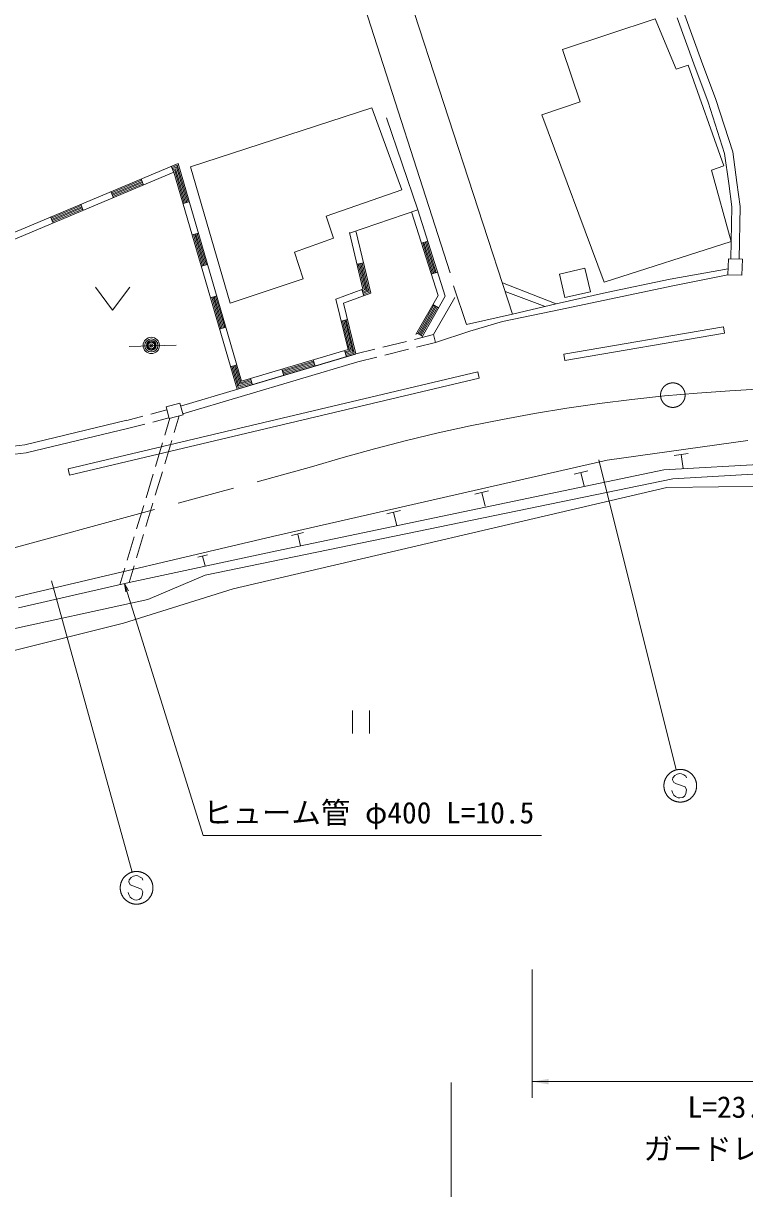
# Model space of a CAD drawing. Units: millimetres, scale not verified. Extents: x 40000 to 680000, y 20000 to 380000.
# Drawn here: x 222317 to 266422, y 266833 to 338134 of the extents above; entities that cross this region are included whole.
import ezdxf
from ezdxf.enums import TextEntityAlignment as Align

# ---------------------------------------------------------------- set-up
doc = ezdxf.new("R2010")
doc.units = ezdxf.units.MM
doc.header["$LTSCALE"] = 1000
doc.header["$PDMODE"] = 32
doc.header["$PDSIZE"] = 500
doc.linetypes.add('CHAIN', pattern=[18.5, 12, -1.5, 3.5, -1.5])
for name, color, linetype, lineweight in [('M-BMK', 2, 'CHAIN', 13), ('M-STR-HTXT', 7, 'Continuous', 13), ('M-STR-STRC', 7, 'Continuous', 13), ('M-WORK', 1, 'Continuous', 13)]:
    doc.layers.add(name, color=color, linetype=linetype, lineweight=lineweight)
doc.styles.add('ＭＳ ゴシック', font='')
doc.styles.get('ＭＳ ゴシック').set_extended_font_data('MS Gothic')

# ---------------------------------------------------------------- blocks, each defined once
blk = doc.blocks.new('open_arrow')
at = {"color": 0, "linetype": 'Continuous', "lineweight": -2}
blk.add_lwpolyline([(7.5, 1.25), (0, 0), (7.5, -1.25)], dxfattribs=at)
blk = doc.blocks.new('filled_arrow')
at = {"color": 0, "linetype": 'Continuous', "lineweight": -2}
blk.add_solid([(7.5, 1.25), (0, 0), (7.5, -1.25)], dxfattribs=at)

msp = doc.modelspace()

# ---------------------------------------------------------------- linework, layer by layer
at = {"layer": 'M-BMK'}
msp.add_line((165192, 290701), (239945, 310992), dxfattribs=at)
msp.add_lwpolyline([(239945, 310992), (241866, 311565), (243796, 312103), (245737, 312605), (247685, 313072), (249643, 313503), (251607, 313898), (253579, 314258), (255557, 314582), (257540, 314870), (259528, 315121), (261521, 315336), (263517, 315515), (265516, 315657), (267517, 315763)], dxfattribs=at)
msp.add_circle((262029, 315385), 750, dxfattribs=at)
at = {"layer": 'M-STR-HTXT'}
for p, q in [((253437, 280251), (253437, 272383)), ((248485, 273338), (248485, 262590)), ((253437, 273383), (277647, 273383))]:
    msp.add_line(p, q, dxfattribs=at)
msp.add_lwpolyline([(228510, 303863), (233308, 288439), (254008, 288439)], dxfattribs=at)
at = {"layer": 'M-STR-STRC'}
for p, q in [((257503, 311419), (262241, 292456)), ((224040, 304014), (228976, 286204)), ((262025, 291972), (262009, 291858)), ((262009, 291858), (262095, 291676)), ((262154, 292111), (262025, 291972)), ((262095, 291676), (262246, 291603)), ((262285, 292204), (262154, 292111)), ((262451, 292237), (262285, 292204)), ((262566, 292221), (262451, 292237)), ((262711, 292149), (262566, 292221)), ((262821, 292074), (262711, 292149)), ((262855, 291963), (262821, 292074)), ((262013, 291083), (261974, 291193)), ((262097, 290906), (262013, 291083)), ((262246, 291603), (262779, 291415)), ((262830, 291015), (262759, 290866)), ((262779, 291415), (262859, 291242)), ((262859, 291242), (262830, 291015)), ((262200, 290832), (262097, 290906)), ((262347, 290757), (262200, 290832)), ((262467, 290741), (262347, 290757)), ((262634, 290770), (262467, 290741)), ((262759, 290866), (262634, 290770)), ((229044, 285958), (228913, 285865)), ((229210, 285992), (229044, 285958)), ((229326, 285975), (229210, 285992)), ((229470, 285903), (229326, 285975)), ((228785, 285726), (228769, 285613)), ((228769, 285613), (228855, 285430)), ((228913, 285865), (228785, 285726)), ((228855, 285430), (229006, 285357)), ((229006, 285357), (229538, 285169)), ((229580, 285829), (229470, 285903)), ((229614, 285717), (229580, 285829)), ((228772, 284838), (228733, 284948)), ((228856, 284660), (228772, 284838)), ((228960, 284587), (228856, 284660)), ((229106, 284512), (228960, 284587)), ((229226, 284495), (229106, 284512)), ((229394, 284524), (229226, 284495)), ((229518, 284620), (229394, 284524)), ((229589, 284769), (229518, 284620)), ((229538, 285169), (229618, 284997)), ((229618, 284997), (229589, 284769))]:
    msp.add_line(p, q, dxfattribs=at)
for points in [[(263483, 291486), (263483, 291503), (263483, 291521), (263482, 291538), (263481, 291556), (263480, 291573), (263478, 291591), (263476, 291608), (263474, 291625), (263471, 291643), (263468, 291660), (263465, 291677), (263461, 291694), (263458, 291711), (263453, 291728), (263449, 291745), (263444, 291762), (263439, 291779), (263434, 291796), (263429, 291812), (263423, 291829), (263417, 291845), (263410, 291861), (263403, 291878), (263396, 291894), (263389, 291910), (263382, 291925), (263374, 291941), (263366, 291957), (263357, 291972), (263349, 291987), (263340, 292002), (263331, 292017), (263321, 292032), (263311, 292046), (263302, 292061), (263291, 292075), (263281, 292089), (263270, 292103), (263259, 292117), (263248, 292130), (263237, 292143), (263225, 292156), (263213, 292169), (263201, 292182), (263189, 292194), (263176, 292207), (263164, 292219), (263151, 292231), (263138, 292242), (263124, 292253), (263111, 292265), (263097, 292275), (263083, 292286), (263069, 292296), (263055, 292307), (263040, 292316), (263026, 292326), (263011, 292335), (262996, 292344), (262981, 292353), (262966, 292362), (262950, 292370), (262935, 292378), (262919, 292386), (262903, 292393), (262887, 292401), (262871, 292408), (262855, 292414), (262839, 292421), (262822, 292427), (262806, 292432), (262789, 292438), (262772, 292443), (262756, 292448), (262739, 292453), (262722, 292457), (262705, 292461), (262688, 292465), (262670, 292468), (262653, 292471), (262636, 292474), (262619, 292477), (262601, 292479), (262584, 292481), (262566, 292482), (262549, 292484), (262531, 292485), (262514, 292485), (262496, 292486), (262479, 292486), (262461, 292486), (262444, 292485), (262427, 292484), (262409, 292483), (262392, 292482), (262374, 292480), (262357, 292478), (262339, 292475), (262322, 292473), (262305, 292470), (262288, 292467), (262271, 292463), (262254, 292459), (262237, 292455), (262220, 292450), (262203, 292446), (262186, 292441), (262169, 292435), (262153, 292430), (262136, 292424), (262120, 292417), (262104, 292411), (262088, 292404), (262072, 292397), (262056, 292390), (262040, 292382), (262024, 292374), (262009, 292366), (261993, 292358), (261978, 292349), (261963, 292340), (261948, 292331), (261934, 292321), (261919, 292311), (261905, 292301), (261891, 292291), (261877, 292281), (261863, 292270), (261849, 292259), (261836, 292248), (261823, 292236), (261809, 292225), (261797, 292213), (261784, 292201), (261772, 292188), (261759, 292176), (261747, 292163), (261736, 292150), (261724, 292137), (261713, 292123), (261702, 292110), (261691, 292096), (261681, 292082), (261670, 292068), (261660, 292054), (261650, 292039), (261641, 292024), (261632, 292010), (261622, 291995), (261614, 291980), (261605, 291964), (261597, 291949), (261589, 291933), (261581, 291917), (261574, 291902), (261567, 291886), (261560, 291870), (261553, 291853), (261547, 291837), (261541, 291821), (261535, 291804), (261530, 291787), (261525, 291771), (261520, 291754), (261515, 291737), (261511, 291720), (261507, 291703), (261504, 291686), (261500, 291669), (261497, 291651), (261494, 291634), (261492, 291617), (261490, 291599), (261488, 291582), (261486, 291565), (261485, 291547), (261484, 291530), (261484, 291512), (261483, 291495), (261483, 291477), (261484, 291460), (261484, 291442), (261485, 291425), (261486, 291407), (261488, 291390), (261490, 291372), (261492, 291355), (261494, 291338), (261497, 291320), (261500, 291303), (261504, 291286), (261507, 291269), (261511, 291252), (261515, 291235), (261520, 291218), (261525, 291201), (261530, 291184), (261535, 291168), (261541, 291151), (261547, 291135), (261553, 291118), (261560, 291102), (261567, 291086), (261574, 291070), (261581, 291054), (261589, 291038), (261597, 291023), (261605, 291007), (261614, 290992), (261622, 290977), (261632, 290962), (261641, 290947), (261650, 290933), (261660, 290918), (261670, 290904), (261681, 290890), (261691, 290876), (261702, 290862), (261713, 290848), (261724, 290835), (261736, 290822), (261747, 290809), (261759, 290796), (261772, 290783), (261784, 290771), (261797, 290759), (261809, 290747), (261823, 290735), (261836, 290724), (261849, 290713), (261863, 290702), (261877, 290691), (261891, 290680), (261905, 290670), (261919, 290660), (261934, 290650), (261948, 290641), (261963, 290632), (261978, 290623), (261993, 290614), (262009, 290606), (262024, 290597), (262040, 290590), (262056, 290582), (262072, 290575), (262088, 290567), (262104, 290561), (262120, 290554), (262136, 290548), (262153, 290542), (262169, 290536), (262186, 290531), (262203, 290526), (262220, 290521), (262237, 290517), (262254, 290513), (262271, 290509), (262288, 290505), (262305, 290502), (262322, 290499), (262339, 290496), (262357, 290494), (262374, 290492), (262392, 290490), (262409, 290489), (262427, 290487), (262444, 290487), (262461, 290486), (262479, 290486), (262496, 290486), (262514, 290486), (262531, 290487), (262549, 290488), (262566, 290489), (262584, 290491), (262601, 290493), (262619, 290495), (262636, 290498), (262653, 290500), (262670, 290503), (262688, 290507), (262705, 290511), (262722, 290515), (262739, 290519), (262756, 290524), (262772, 290529), (262789, 290534), (262806, 290539), (262822, 290545), (262839, 290551), (262855, 290557), (262871, 290564), (262887, 290571), (262903, 290578), (262919, 290586), (262935, 290593), (262950, 290601), (262966, 290610), (262981, 290618), (262996, 290627), (263011, 290636), (263026, 290646), (263040, 290655), (263055, 290665), (263069, 290675), (263083, 290686), (263097, 290696), (263111, 290707), (263124, 290718), (263138, 290730), (263151, 290741), (263164, 290753), (263176, 290765), (263189, 290777), (263201, 290790), (263213, 290802), (263225, 290815), (263237, 290828), (263248, 290842), (263259, 290855), (263270, 290869), (263281, 290883), (263291, 290897), (263302, 290911), (263311, 290925), (263321, 290940), (263331, 290955), (263340, 290970), (263349, 290985), (263357, 291000), (263366, 291015), (263374, 291031), (263382, 291046), (263389, 291062), (263396, 291078), (263403, 291094), (263410, 291110), (263417, 291127), (263423, 291143), (263429, 291159), (263434, 291176), (263439, 291193), (263444, 291209), (263449, 291226), (263453, 291243), (263458, 291260), (263461, 291277), (263465, 291295), (263468, 291312), (263471, 291329), (263474, 291346), (263476, 291364), (263478, 291381), (263480, 291398), (263481, 291416), (263482, 291433), (263483, 291451), (263483, 291468)], [(230243, 285240), (230242, 285258), (230242, 285275), (230241, 285293), (230240, 285310), (230239, 285328), (230237, 285345), (230235, 285362), (230233, 285380), (230230, 285397), (230227, 285414), (230224, 285432), (230221, 285449), (230217, 285466), (230213, 285483), (230208, 285500), (230204, 285517), (230199, 285533), (230193, 285550), (230188, 285567), (230182, 285583), (230176, 285600), (230169, 285616), (230163, 285632), (230156, 285648), (230148, 285664), (230141, 285680), (230133, 285695), (230125, 285711), (230116, 285726), (230108, 285741), (230099, 285757), (230090, 285771), (230080, 285786), (230071, 285801), (230061, 285815), (230051, 285829), (230040, 285843), (230029, 285857), (230019, 285871), (230007, 285884), (229996, 285898), (229984, 285911), (229972, 285924), (229960, 285936), (229948, 285949), (229936, 285961), (229923, 285973), (229910, 285985), (229897, 285996), (229883, 286008), (229870, 286019), (229856, 286030), (229842, 286040), (229828, 286051), (229814, 286061), (229799, 286071), (229785, 286080), (229770, 286090), (229755, 286099), (229740, 286108), (229725, 286116), (229709, 286125), (229694, 286133), (229678, 286140), (229662, 286148), (229646, 286155), (229630, 286162), (229614, 286169), (229598, 286175), (229581, 286181), (229565, 286187), (229548, 286192), (229532, 286198), (229515, 286202), (229498, 286207), (229481, 286211), (229464, 286215), (229447, 286219), (229430, 286223), (229412, 286226), (229395, 286229), (229378, 286231), (229360, 286233), (229343, 286235), (229326, 286237), (229308, 286238), (229291, 286239), (229273, 286240), (229256, 286240), (229238, 286240), (229221, 286240), (229203, 286239), (229186, 286239), (229168, 286237), (229151, 286236), (229133, 286234), (229116, 286232), (229099, 286230), (229081, 286227), (229064, 286224), (229047, 286221), (229030, 286217), (229013, 286213), (228996, 286209), (228979, 286205), (228962, 286200), (228945, 286195), (228929, 286190), (228912, 286184), (228896, 286178), (228879, 286172), (228863, 286165), (228847, 286159), (228831, 286151), (228815, 286144), (228799, 286137), (228784, 286129), (228768, 286120), (228753, 286112), (228738, 286103), (228722, 286094), (228708, 286085), (228693, 286076), (228678, 286066), (228664, 286056), (228650, 286046), (228636, 286035), (228622, 286024), (228608, 286013), (228595, 286002), (228582, 285991), (228569, 285979), (228556, 285967), (228543, 285955), (228531, 285943), (228519, 285930), (228507, 285917), (228495, 285904), (228483, 285891), (228472, 285878), (228461, 285864), (228450, 285850), (228440, 285836), (228429, 285822), (228419, 285808), (228410, 285794), (228400, 285779), (228391, 285764), (228382, 285749), (228373, 285734), (228364, 285719), (228356, 285703), (228348, 285688), (228341, 285672), (228333, 285656), (228326, 285640), (228319, 285624), (228313, 285608), (228306, 285591), (228300, 285575), (228295, 285558), (228289, 285542), (228284, 285525), (228279, 285508), (228275, 285491), (228270, 285474), (228266, 285457), (228263, 285440), (228259, 285423), (228256, 285406), (228254, 285388), (228251, 285371), (228249, 285354), (228247, 285336), (228246, 285319), (228244, 285301), (228244, 285284), (228243, 285266), (228243, 285249), (228243, 285231), (228243, 285214), (228244, 285196), (228244, 285179), (228246, 285162), (228247, 285144), (228249, 285127), (228251, 285109), (228254, 285092), (228256, 285075), (228259, 285057), (228263, 285040), (228266, 285023), (228270, 285006), (228275, 284989), (228279, 284972), (228284, 284955), (228289, 284939), (228295, 284922), (228300, 284906), (228306, 284889), (228313, 284873), (228319, 284857), (228326, 284840), (228333, 284824), (228341, 284809), (228348, 284793), (228356, 284777), (228364, 284762), (228373, 284747), (228382, 284731), (228391, 284716), (228400, 284702), (228410, 284687), (228419, 284672), (228429, 284658), (228440, 284644), (228450, 284630), (228461, 284616), (228472, 284603), (228483, 284589), (228495, 284576), (228507, 284563), (228519, 284550), (228531, 284538), (228543, 284525), (228556, 284513), (228569, 284501), (228582, 284490), (228595, 284478), (228608, 284467), (228622, 284456), (228636, 284445), (228650, 284435), (228664, 284425), (228678, 284415), (228693, 284405), (228708, 284395), (228722, 284386), (228738, 284377), (228753, 284368), (228768, 284360), (228784, 284352), (228799, 284344), (228815, 284336), (228831, 284329), (228847, 284322), (228863, 284315), (228879, 284309), (228896, 284302), (228912, 284296), (228929, 284291), (228945, 284285), (228962, 284280), (228979, 284276), (228996, 284271), (229013, 284267), (229030, 284263), (229047, 284260), (229064, 284256), (229081, 284253), (229099, 284251), (229116, 284248), (229133, 284246), (229151, 284244), (229168, 284243), (229186, 284242), (229203, 284241), (229221, 284240), (229238, 284240), (229256, 284240), (229273, 284241), (229291, 284241), (229308, 284242), (229326, 284244), (229343, 284245), (229360, 284247), (229378, 284249), (229395, 284252), (229412, 284255), (229430, 284258), (229447, 284261), (229464, 284265), (229481, 284269), (229498, 284273), (229515, 284278), (229532, 284283), (229548, 284288), (229565, 284294), (229581, 284299), (229598, 284305), (229614, 284312), (229630, 284318), (229646, 284325), (229662, 284333), (229678, 284340), (229694, 284348), (229709, 284356), (229725, 284364), (229740, 284373), (229755, 284382), (229770, 284391), (229785, 284400), (229799, 284410), (229814, 284420), (229828, 284430), (229842, 284440), (229856, 284451), (229870, 284462), (229883, 284473), (229897, 284484), (229910, 284496), (229923, 284507), (229936, 284519), (229948, 284532), (229960, 284544), (229972, 284557), (229984, 284570), (229996, 284583), (230007, 284596), (230019, 284609), (230029, 284623), (230040, 284637), (230051, 284651), (230061, 284665), (230071, 284680), (230080, 284694), (230090, 284709), (230099, 284724), (230108, 284739), (230116, 284754), (230125, 284770), (230133, 284785), (230141, 284801), (230148, 284816), (230156, 284832), (230163, 284848), (230169, 284865), (230176, 284881), (230182, 284897), (230188, 284914), (230193, 284930), (230199, 284947), (230204, 284964), (230208, 284981), (230213, 284998), (230217, 285015), (230221, 285032), (230224, 285049), (230227, 285066), (230230, 285083), (230233, 285101), (230235, 285118), (230237, 285135), (230239, 285153), (230240, 285170), (230241, 285188), (230242, 285205), (230242, 285223)]]:
    msp.add_lwpolyline(points, close=True, dxfattribs=at)
at = {"layer": 'M-WORK'}
for p, q in [((241883, 343217), (248423, 322858)), ((244828, 343089), (252229, 320342)), ((255287, 336532), (260946, 338402)), ((260946, 338402), (262237, 335324)), ((263316, 335653), (262286, 338459)), ((263785, 335826), (262755, 338631)), ((256361, 333323), (255287, 336532)), ((262237, 335324), (262959, 335572)), ((262959, 335572), (265145, 329417)), ((264186, 333309), (263316, 335653)), ((264659, 333472), (263785, 335826)), ((254017, 332530), (256361, 333323)), ((265198, 330165), (264186, 333309)), ((265688, 330276), (264659, 333472)), ((232530, 329357), (243631, 332963)), ((243631, 332963), (245460, 327954)), ((246437, 326713), (244523, 332354)), ((257832, 322295), (254017, 332530)), ((265447, 328336), (265198, 330165)), ((265943, 328403), (265688, 330276)), ((231784, 329561), (219502, 324400)), ((231732, 329453), (231393, 329311)), ((231732, 329453), (232390, 327196)), ((235664, 316246), (231784, 329561)), ((265145, 329417), (264403, 329157)), ((231525, 329019), (219272, 323870)), ((231517, 329016), (231362, 329384)), ((231424, 329237), (231680, 329344)), ((231629, 329236), (231455, 329163)), ((231486, 329089), (231577, 329127)), ((235393, 315748), (231525, 329019)), ((232159, 327129), (231577, 329127)), ((231629, 329236), (232236, 327152)), ((232313, 327174), (231680, 329344)), ((234963, 321010), (232530, 329357)), ((264403, 329157), (265602, 324791)), ((229550, 328536), (227706, 327761)), ((229581, 328462), (227737, 327687)), ((229612, 328388), (227768, 327613)), ((229643, 328315), (227799, 327540)), ((229674, 328241), (229519, 328610)), ((265642, 326897), (265447, 328336)), ((266143, 326926), (265943, 328403)), ((227675, 327835), (227830, 327466)), ((245460, 327954), (240842, 326338)), ((225862, 326986), (224018, 326211)), ((225893, 326912), (224049, 326138)), ((225924, 326839), (224080, 326064)), ((225955, 326765), (224111, 325990)), ((225986, 326691), (225831, 327060)), ((232082, 327107), (232466, 327219)), ((242265, 325301), (246437, 326713)), ((246055, 326592), (247672, 321483)), ((246437, 326713), (248106, 321438)), ((265582, 323718), (265642, 326897)), ((266082, 323709), (266143, 326926)), ((223987, 326285), (224142, 325916)), ((240842, 326338), (241286, 324988)), ((233026, 325299), (232642, 325187)), ((233278, 323289), (232719, 325209)), ((233355, 323311), (232796, 325232)), ((233432, 323334), (232872, 325254)), ((233509, 323356), (232949, 325276)), ((242260, 325339), (243084, 321874)), ((242649, 325431), (243555, 321622)), ((241286, 324988), (238888, 324136)), ((247040, 324806), (246659, 324685)), ((246735, 324709), (247338, 322802)), ((246811, 324733), (247415, 322827)), ((246888, 324758), (247491, 322851)), ((246964, 324782), (247567, 322875)), ((265602, 324791), (257832, 322295)), ((238888, 324136), (239421, 322502)), ((265426, 323723), (265399, 322740)), ((266279, 323699), (265426, 323723)), ((233202, 323267), (233586, 323379)), ((243112, 323485), (242723, 323393)), ((243178, 321823), (242800, 323411)), ((242878, 323430), (243272, 321773)), ((243367, 321722), (242956, 323448)), ((243034, 323467), (243461, 321672)), ((255097, 322788), (256652, 323152)), ((256652, 323152), (256988, 321712)), ((261873, 322474), (265410, 323113)), ((266252, 322716), (266279, 323699)), ((239421, 322502), (234963, 321010)), ((247262, 322778), (247644, 322899)), ((255433, 321349), (255097, 322788)), ((257965, 321657), (261873, 322474)), ((262139, 322096), (265399, 322740)), ((265399, 322740), (266252, 322716)), ((226722, 321992), (227772, 320592)), ((227772, 320592), (228822, 321992)), ((243084, 321874), (241432, 321261)), ((243555, 321622), (241903, 321009)), ((243144, 321469), (243005, 321844)), ((243178, 321823), (243033, 321769)), ((243061, 321694), (243272, 321773)), ((243367, 321722), (243088, 321619)), ((243116, 321544), (243461, 321672)), ((248612, 322071), (249405, 319703)), ((251609, 322249), (254893, 320964)), ((251781, 321719), (254232, 320810)), ((254680, 320516), (262139, 322096)), ((254893, 320964), (257965, 321657)), ((256988, 321712), (255433, 321349)), ((234145, 321458), (233761, 321347)), ((234398, 319449), (233838, 321369)), ((234474, 319471), (233915, 321391)), ((234551, 319494), (233992, 321414)), ((234628, 319516), (234068, 321436)), ((241432, 321261), (242170, 318178)), ((241903, 321009), (242647, 317903)), ((247672, 321483), (246326, 319104)), ((247426, 320885), (246441, 319145)), ((248106, 321438), (246674, 318907)), ((247704, 320728), (247356, 320925)), ((247393, 319087), (248706, 321361)), ((252229, 320342), (254893, 320964)), ((247495, 320846), (246510, 319105)), ((247565, 320807), (246580, 319066)), ((247635, 320767), (246650, 319027)), ((249405, 319703), (252229, 320342)), ((251625, 319894), (254680, 320516)), ((234321, 319426), (234705, 319538)), ((242143, 320007), (241754, 319914)), ((242265, 318123), (241832, 319932)), ((241910, 319951), (242361, 318068)), ((242456, 318013), (241988, 319969)), ((242065, 319988), (242552, 317958)), ((249618, 319290), (251625, 319894)), ((255359, 317890), (265127, 319571)), ((265195, 319177), (265127, 319571)), ((246233, 318797), (247393, 319087)), ((246371, 319184), (246719, 318987)), ((247514, 318602), (247393, 319087)), ((247514, 318602), (249618, 319290)), ((255427, 317496), (265195, 319177)), ((228784, 318362), (231661, 318442)), ((242170, 318178), (235664, 316246)), ((242077, 317733), (241963, 318117)), ((242265, 318123), (241986, 318040)), ((242009, 317964), (242361, 318068)), ((242456, 318013), (242032, 317887)), ((242647, 317903), (243808, 318192)), ((244293, 318313), (245748, 318676)), ((244414, 317828), (245869, 318191)), ((246354, 318312), (247514, 318602)), ((231924, 314718), (242626, 317897)), ((232066, 314238), (242768, 317418)), ((242647, 317903), (235393, 315748)), ((240069, 317471), (238152, 316901)), ((240092, 317394), (238174, 316825)), ((240114, 317317), (238197, 316748)), ((240160, 317164), (240046, 317547)), ((242054, 317810), (242552, 317958)), ((242768, 317418), (243929, 317707)), ((255427, 317496), (255359, 317890)), ((225056, 310884), (250103, 316803)), ((234993, 317120), (235377, 317232)), ((235070, 317143), (235447, 315848)), ((235501, 315947), (235147, 317165)), ((235223, 317187), (235556, 316047)), ((235610, 316147), (235300, 317210)), ((238129, 316978), (238243, 316595)), ((240137, 317241), (238220, 316671)), ((250103, 316803), (250195, 316413)), ((225148, 310495), (250195, 316413)), ((236303, 316102), (235447, 315848)), ((235501, 315947), (236280, 316179)), ((236257, 316255), (235556, 316047)), ((235610, 316147), (236234, 316332)), ((236325, 316025), (236212, 316409)), ((230109, 314222), (231094, 314476)), ((231895, 314885), (231043, 314660)), ((231043, 314660), (231229, 313952)), ((232082, 314177), (231895, 314885)), ((222408, 312342), (228648, 313845)), ((228640, 313843), (229625, 314097)), ((230234, 313738), (231219, 313992)), ((231279, 313966), (230972, 312941)), ((231229, 313952), (232082, 314177)), ((231846, 314115), (231538, 313090)), ((222496, 311849), (228765, 313359)), ((228765, 313359), (229750, 313613)), ((221033, 312180), (222408, 312342)), ((230828, 312463), (230396, 311026)), ((231395, 312612), (230963, 311175)), ((258021, 311411), (266613, 312610)), ((221114, 311687), (222496, 311849)), ((262120, 311689), (262971, 311811)), ((262545, 311750), (262667, 310898)), ((225056, 310884), (225148, 310495)), ((237561, 306735), (258021, 311411)), ((261470, 310805), (270974, 311359)), ((230252, 310547), (229820, 309111)), ((230819, 310696), (230387, 309260)), ((233426, 304374), (262039, 310258)), ((237813, 305850), (261470, 310805)), ((255995, 310553), (256831, 310756)), ((256413, 310655), (256616, 309818)), ((262039, 310258), (271088, 310799)), ((235157, 303532), (261660, 309732)), ((249929, 309324), (250765, 309527)), ((261660, 309732), (270984, 309845)), ((230243, 308781), (229812, 307344)), ((250347, 309425), (250550, 308589)), ((229676, 308632), (229245, 307195)), ((244541, 308124), (245377, 308327)), ((244959, 308225), (245162, 307389)), ((222336, 303139), (237561, 306735)), ((229101, 306717), (228669, 305280)), ((229668, 306865), (229236, 305429)), ((238724, 306799), (239457, 306977)), ((239091, 306888), (239268, 306155)), ((228784, 303925), (237813, 305850)), ((232980, 305465), (233582, 305611)), ((233281, 305538), (233427, 304936)), ((228525, 304801), (228217, 303777)), ((229092, 304950), (228784, 303925)), ((222022, 302380), (228784, 303925)), ((229928, 302883), (233426, 304374)), ((204880, 298799), (222336, 303139)), ((228443, 301427), (235157, 303532)), ((214858, 299579), (229928, 302883)), ((212812, 297524), (228443, 301427)), ((242439, 296093), (242439, 294693)), ((243489, 294693), (243489, 296093))]:
    msp.add_line(p, q, dxfattribs=at)
for radius in [500, 400, 300, 200, 100, 20]:
    msp.add_circle((230143, 318424), radius, dxfattribs=at)
msp.add_point((230143, 318424), dxfattribs=at)

# ---------------------------------------------------------------- block references
at = {"layer": 'M-STR-HTXT', "xscale": 66.7, "yscale": 66.7, "rotation": 287.3}
msp.add_blockref('open_arrow', (228510, 303863), dxfattribs=at)
at = {"layer": 'M-STR-HTXT', "xscale": 133, "yscale": 133}
msp.add_blockref('filled_arrow', (253437, 273383), dxfattribs=at)

# ---------------------------------------------------------------- texts
at = {"layer": 'M-STR-HTXT', "style": 'ＭＳ ゴシック'}
for s, p in [('ヒューム管 φ400 L=10.5', (233308, 289839)), ('ガードレール', (260229, 269272))]:
    msp.add_text(s, height=1320, dxfattribs=at).set_placement(p, align=Align.MIDDLE_LEFT)
msp.add_text('L=23.0', height=1320, dxfattribs=at).set_placement((265624, 270776), align=Align.BOTTOM_CENTER)

doc.saveas('drawing.dxf')
